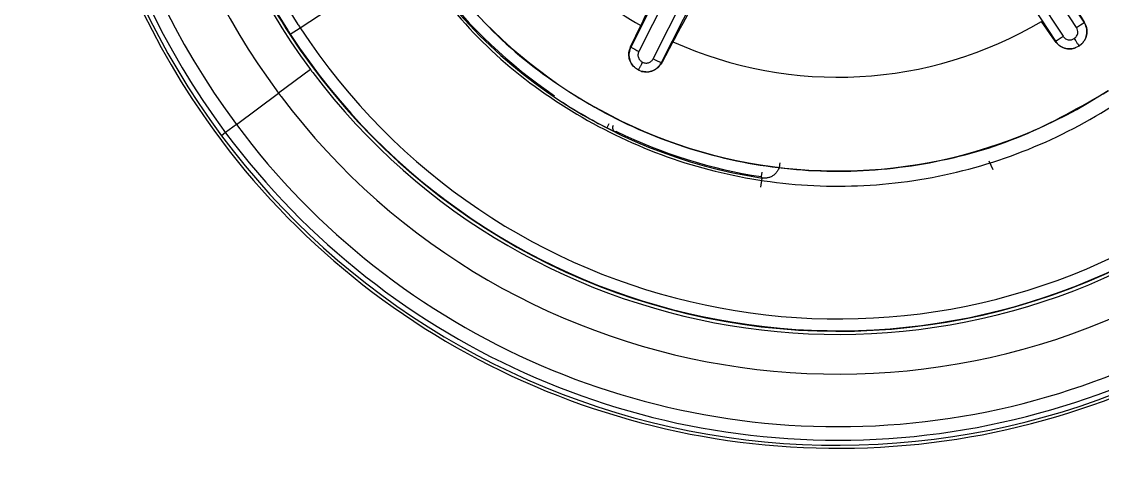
# Model space of a CAD drawing. Extents: x 943 to 1030, y 781 to 934.
# Drawn here: x 1019.684 to 1021.084, y 854.931 to 855.509 of the extents above; entities that cross this region are included whole.
import ezdxf

# ---------------------------------------------------------------- set-up
doc = ezdxf.new("R2010")
doc.units = 0
doc.header["$MEASUREMENT"] = 0
doc.layers.add('1', color=4, linetype='Continuous')

# ---------------------------------------------------------------- blocks, each defined once
blk = doc.blocks.new('AIRA')
at = {"layer": '1', "color": 3, "linetype": 'Continuous', "lineweight": 25}
for p, q in [((77.49, 52.6939), (77.2955, 52.3104)), ((77.8733, 52.3359), (77.6377, 52.6956)), ((77.883, 52.3425), (77.6475, 52.7022)), ((77.5005, 52.6884), (77.306, 52.3049)), ((77.3246, 52.2954), (77.5184, 52.6793)), ((77.6109, 52.6783), (77.8458, 52.3181)), ((77.6209, 52.6846), (77.8557, 52.3244)), ((77.3352, 52.2903), (77.529, 52.6741)), ((76.867, 52.3355), (77.011, 52.4295)), ((77.867, 52.3689), (77.8833, 52.3427)), ((77.8455, 52.3179), (77.828, 52.3434)), ((77.883, 52.3425), (77.8833, 52.3427)), ((76.8543, 52.3272), (76.867, 52.3355)), ((77.2952, 52.3106), (77.3086, 52.3384)), ((76.8537, 52.3267), (76.8543, 52.3272)), ((77.3501, 52.3174), (77.3356, 52.2901)), ((77.8455, 52.3179), (77.8458, 52.3181)), ((77.88, 52.3146), (77.8765, 52.3118)), ((77.2952, 52.3106), (77.2955, 52.3104)), ((77.8765, 52.3118), (77.8724, 52.3097)), ((77.3352, 52.2903), (77.3356, 52.2901)), ((76.8805, 52.2815), (76.8391, 52.2507)), ((77.3054, 52.2806), (77.3015, 52.2831)), ((77.3096, 52.279), (77.3054, 52.2806)), ((76.7845, 52.21), (76.8391, 52.2507)), ((76.7845, 52.21), (76.7705, 52.1996)), ((77.2672, 52.2111), (77.2645, 52.2059)), ((76.7705, 52.1996), (76.7652, 52.1956)), ((77.2769, 52.2012), (77.2752, 52.2007)), ((77.7597, 52.1632), (77.7648, 52.1517)), ((77.4652, 52.1485), (77.4644, 52.1426)), ((77.4642, 52.1292), (77.466, 52.1408)), ((77.466, 52.1408), (77.4644, 52.1426))]:
    blk.add_line(p, q, dxfattribs=at)
for centre, radius, start, end in [((77.5639, 52.7908), 1, 33.1576, 213.1576), ((77.5639, 52.7908), 0.9895, 36.6904, 216.6904), ((77.5639, 52.7908), 0.972, 36.6904, 216.6904), ((77.5639, 52.7908), 0.9039, 37.034, 216.6904), ((77.5639, 52.7908), 0.8524, 37.034, 216.6904), ((77.5639, 52.7908), 0.8477, 33.1576, 212.8028), ((77.5639, 52.7908), 0.8324, 33.1576, 212.8028), ((77.5639, 52.7908), 0.9961, 126.6904, 216.6904), ((77.5639, 52.7908), 0.9895, 216.6904, 36.6904), ((77.5639, 52.7908), 0.972, 216.6904, 36.6904), ((77.5639, 52.7908), 1, 213.1576, 33.1576), ((77.5639, 52.7908), 0.9039, 217.034, 36.6904), ((77.5639, 52.7908), 0.8524, 217.034, 36.6904), ((77.5639, 52.7908), 0.8477, 213.1576, 32.8028), ((77.5639, 52.7908), 0.8324, 213.1576, 32.8028), ((77.5639, 52.7908), 0.6557, 199.0419, 235.9581), ((77.5639, 52.7908), 0.5194, 213.1576, 240.5511), ((77.5639, 52.7908), 0.6573, 208.4122, 261.426), ((77.5639, 52.7908), 0.8484, 203.0496, 213.1576), ((77.5639, 52.7908), 0.6408, 213.1576, 303.1576), ((77.5639, 52.7908), 0.5194, 245.6903, 300.5511), ((77.7712, 52.4967), 0.1905, 302.3843, 305.9333), ((77.5639, 52.7908), 0.8477, 212.8028, 213.1576), ((77.5639, 52.7908), 0.8324, 212.8028, 213.1576), ((77.5639, 52.7908), 0.8484, 213.1576, 316.6658), ((77.7494, 52.4824), 0.1905, 300.3817, 303.9311), ((77.3897, 52.476), 0.1905, 240.3817, 243.9311), ((77.4129, 52.4642), 0.1905, 242.3843, 245.9333), ((77.5639, 52.7908), 0.8524, 216.6904, 217.034), ((77.5639, 52.7908), 0.9039, 216.6904, 217.034), ((77.5639, 52.7908), 0.6571, 237.113, 242.887), ((77.2778, 52.206), 0.00591, 150.0224, 243.9069), ((77.5639, 52.7908), 0.9961, 216.6904, 306.6904), ((77.5639, 52.7908), 0.6557, 244.0419, 261.2641)]:
    blk.add_arc(centre, radius, start, end, dxfattribs=at)
for points in [[(79.06, 52.7908), (79.0576, 52.7255), (79.0526, 52.5949), (79.0129, 52.4025), (78.9502, 52.2166), (78.8633, 52.0406), (78.7543, 51.8774), (78.6249, 51.7299), (78.4773, 51.6005), (78.3141, 51.4914), (78.1381, 51.4046), (77.9523, 51.3415), (77.7598, 51.3032), (77.5639, 51.2904), (77.3681, 51.3032), (77.1756, 51.3415), (76.9898, 51.4046), (76.8138, 51.4914), (76.6506, 51.6005), (76.503, 51.7299), (76.3736, 51.8774), (76.2646, 52.0406), (76.1778, 52.2166), (76.1147, 52.4025), (76.0764, 52.5949), (76.0636, 52.7908), (76.0764, 52.9866), (76.1147, 53.1791), (76.1778, 53.3649), (76.2646, 53.541), (76.3736, 53.7041), (76.503, 53.8517), (76.6506, 53.9811), (76.8138, 54.0901), (76.9898, 54.1769), (77.1756, 54.24), (77.3681, 54.2783), (77.5639, 54.2911), (77.7598, 54.2783), (77.9523, 54.24), (78.1381, 54.1769), (78.3141, 54.0901), (78.4773, 53.9811), (78.6249, 53.8517), (78.7543, 53.7041), (78.8633, 53.541), (78.9502, 53.3649), (79.0129, 53.1791), (79.0526, 52.9866), (79.0576, 52.8561), (79.06, 52.7908)], [(77.011, 52.4295), (77.0367, 52.3947), (77.0881, 52.325), (77.1892, 52.2421), (77.3032, 52.1792), (77.4275, 52.1402), (77.5571, 52.1261), (77.6869, 52.1375), (77.812, 52.174), (77.9275, 52.2343), (78.0291, 52.3159), (78.1128, 52.4158), (78.1754, 52.5301), (78.2145, 52.6543), (78.2287, 52.7839), (78.217, 52.9135), (78.1816, 53.0394), (78.1385, 53.1145), (78.1169, 53.152)], [(77.0272, 52.4401), (77.0522, 52.4063), (77.1021, 52.3386), (77.2002, 52.2582), (77.3108, 52.1972), (77.4315, 52.1593), (77.5573, 52.1455), (77.6831, 52.1569), (77.8053, 52.1912), (77.8782, 52.2331), (77.9146, 52.254)], [(78.5139, 51.2544), (78.4529, 51.2195), (78.3309, 51.1496), (78.134, 51.0728), (77.9302, 51.0177), (77.7213, 50.9872), (77.5103, 50.9812), (77.2999, 50.9997), (77.0932, 51.0426), (76.8929, 51.1093), (76.7017, 51.1989), (76.5223, 51.3101), (76.3569, 51.4414), (76.2081, 51.5911), (76.0775, 51.7571), (75.9677, 51.9373), (75.8778, 52.1286), (75.8374, 52.2633), (75.8172, 52.3306)]]:
    blk.add_open_spline(points, degree=3, dxfattribs=at)
for points, knots in [([(75.2443, 52.5903), (75.2578, 52.5402), (75.2837, 52.4443), (75.3343, 52.3023), (75.3923, 52.1652), (75.4678, 52.0144), (75.5636, 51.8539), (75.6854, 51.6855), (75.8225, 51.5285), (75.975, 51.3835), (76.1431, 51.2514), (76.3575, 51.1162), (76.621, 50.9904), (76.8328, 50.9376), (76.9383, 50.9113)], [0, 0, 0, 0, 0.06528, 0.125027, 0.188427, 0.25005, 0.332672, 0.416023, 0.50008, 0.580791, 0.664155, 0.750093, 0.875533, 1, 1, 1, 1]), ([(77.3086, 52.3385), (77.3162, 52.3547), (77.3319, 52.3882), (77.3432, 52.4142), (77.3491, 52.4275)], [0, 0, 0, 0, 0.4872075, 1, 1, 1, 1]), ([(77.3979, 52.4028), (77.3906, 52.3902), (77.3763, 52.3656), (77.3587, 52.3332), (77.3501, 52.3174)], [0, 0, 0, 0, 0.512284, 1, 1, 1, 1]), ([(77.8833, 52.3427), (77.8845, 52.3404), (77.8867, 52.3358), (77.887, 52.3279), (77.8849, 52.3204), (77.8816, 52.3165), (77.88, 52.3146)], [0, 0, 0, 0, 0.259516, 0.513528, 0.760807, 1, 1, 1, 1]), ([(77.88, 52.3146), (77.8816, 52.3166), (77.8849, 52.3205), (77.8869, 52.328), (77.8865, 52.3357), (77.8842, 52.3402), (77.883, 52.3425)], [0, 0, 0, 0, 0.250039, 0.500053, 0.750039, 1, 1, 1, 1]), ([(77.8701, 52.3215), (77.8713, 52.3225), (77.8737, 52.3245), (77.8751, 52.3287), (77.8749, 52.3326), (77.8738, 52.3348), (77.8733, 52.3359)], [0, 0, 0, 0, 0.280906, 0.560271, 0.780588, 1, 1, 1, 1]), ([(77.8724, 52.3097), (77.87, 52.309), (77.8651, 52.3075), (77.8574, 52.3087), (77.8504, 52.312), (77.8471, 52.3159), (77.8455, 52.3179)], [0, 0, 0, 0, 0.243216, 0.488267, 0.739094, 1, 1, 1, 1]), ([(77.8458, 52.3181), (77.8473, 52.3162), (77.8505, 52.3122), (77.8575, 52.3088), (77.8651, 52.3076), (77.87, 52.309), (77.8724, 52.3097)], [0, 0, 0, 0, 0.249961, 0.499948, 0.749961, 1, 1, 1, 1]), ([(77.8557, 52.3244), (77.8568, 52.3232), (77.8588, 52.3209), (77.863, 52.3196), (77.867, 52.3198), (77.8691, 52.3209), (77.8701, 52.3215)], [0, 0, 0, 0, 0.282433, 0.561918, 0.778094, 1, 1, 1, 1]), ([(77.8701, 52.3215), (77.8707, 52.3207), (77.8719, 52.3188), (77.8735, 52.3164), (77.8748, 52.3144), (77.8756, 52.3131), (77.8763, 52.3121), (77.8764, 52.3119), (77.8765, 52.3118)], [0, 0, 0, 0, 0.164206, 0.392017, 0.529747, 0.680081, 0.83869, 1, 1, 1, 1]), ([(77.3015, 52.2831), (77.2997, 52.2848), (77.296, 52.2884), (77.2932, 52.2956), (77.2926, 52.3034), (77.2943, 52.3081), (77.2952, 52.3106)], [0, 0, 0, 0, 0.243271, 0.488227, 0.739153, 1, 1, 1, 1]), ([(77.2955, 52.3104), (77.2946, 52.308), (77.2928, 52.3033), (77.2933, 52.2956), (77.2961, 52.2884), (77.2997, 52.2848), (77.3015, 52.2831)], [0, 0, 0, 0, 0.249961, 0.499948, 0.749961, 1, 1, 1, 1]), ([(77.306, 52.3049), (77.3054, 52.3034), (77.3044, 52.3005), (77.3054, 52.2962), (77.3076, 52.2929), (77.3096, 52.2916), (77.3106, 52.2909)], [0, 0, 0, 0, 0.282433, 0.561918, 0.778094, 1, 1, 1, 1]), ([(77.3106, 52.2909), (77.3102, 52.2901), (77.3092, 52.288), (77.3079, 52.2855), (77.3068, 52.2834), (77.3061, 52.282), (77.3056, 52.281), (77.3055, 52.2807), (77.3054, 52.2806)], [0, 0, 0, 0, 0.1642056, 0.3920171, 0.5297464, 0.6800809, 0.8386904, 1, 1, 1, 1]), ([(77.3096, 52.279), (77.3121, 52.2785), (77.3171, 52.2777), (77.3246, 52.2797), (77.3311, 52.2839), (77.3339, 52.2882), (77.3352, 52.2903)], [0, 0, 0, 0, 0.2500394, 0.5000525, 0.7500394, 1, 1, 1, 1]), ([(77.3356, 52.2901), (77.3341, 52.288), (77.3313, 52.2837), (77.3246, 52.2796), (77.3171, 52.2776), (77.3121, 52.2785), (77.3096, 52.279)], [0, 0, 0, 0, 0.259507, 0.513521, 0.760811, 1, 1, 1, 1]), ([(77.3106, 52.2909), (77.3121, 52.2904), (77.315, 52.2894), (77.3193, 52.2903), (77.3227, 52.2924), (77.324, 52.2944), (77.3246, 52.2954)], [0, 0, 0, 0, 0.280906, 0.560271, 0.780588, 1, 1, 1, 1]), ([(77.2733, 52.2015), (77.2727, 52.2018), (77.2714, 52.2024), (77.2681, 52.204), (77.2657, 52.2052), (77.2645, 52.2059)], [0, 0, 0, 0, 0.302184, 0.656178, 1, 1, 1, 1]), ([(77.2752, 52.2007), (77.2751, 52.2007), (77.2749, 52.2008), (77.2736, 52.2014), (77.2733, 52.2015)], [0, 0, 0, 0, 0.748586, 1, 1, 1, 1]), ([(77.4886, 52.1603), (77.4885, 52.1589), (77.4883, 52.1561), (77.4869, 52.152), (77.4847, 52.1484), (77.4818, 52.1453), (77.4783, 52.1428), (77.4744, 52.1413), (77.4702, 52.1405), (77.4674, 52.1407), (77.466, 52.1408)], [0, 0, 0, 0, 0.1250658, 0.2500503, 0.3750427, 0.5000231, 0.6249999, 0.7499874, 0.8749807, 1, 1, 1, 1]), ([(76.8446, 49.6352), (76.8187, 49.6423), (76.7669, 49.6565), (76.6905, 49.6809), (76.6189, 49.7059), (76.552, 49.7314), (76.4848, 49.759), (76.4103, 49.792), (76.3246, 49.8331), (76.24, 49.8772), (76.1666, 49.9184), (76.1145, 49.9492), (76.0647, 49.9796), (75.9984, 50.0217), (75.9121, 50.0799), (75.8233, 50.1442), (75.7404, 50.2081), (75.6588, 50.2745), (75.5771, 50.3452), (75.4995, 50.4165), (75.4175, 50.4957), (75.3272, 50.5886), (75.2311, 50.6952), (75.1405, 50.8041), (75.0518, 50.9193), (74.9678, 51.0384), (74.9004, 51.1436), (74.8416, 51.2424), (74.7891, 51.3374), (74.7398, 51.4363), (74.7068, 51.5089), (74.6854, 51.559), (74.6672, 51.6033), (74.6465, 51.6571), (74.6235, 51.7214), (74.6023, 51.7869), (74.5851, 51.8456), (74.5761, 51.8799), (74.5723, 51.8944)], [0, 0, 0, 0, 0.023315, 0.046631, 0.069947, 0.089661, 0.109402, 0.133949, 0.161494, 0.193579, 0.218642, 0.236331, 0.247517, 0.27075, 0.30646, 0.340745, 0.369032, 0.40058, 0.435389, 0.466362, 0.495699, 0.538403, 0.583569, 0.625611, 0.666894, 0.715542, 0.757998, 0.780413, 0.82007, 0.856694, 0.880819, 0.892445, 0.906185, 0.924214, 0.944764, 0.967996, 0.986511, 1, 1, 1, 1])]:
    blk.add_open_spline(points, degree=3, knots=knots, dxfattribs=at)

msp = doc.modelspace()

# ---------------------------------------------------------------- block references
at = {"layer": '1'}
msp.add_blockref('AIRA', (943.1775, 803.1658), dxfattribs=at)

doc.saveas('drawing.dxf')
